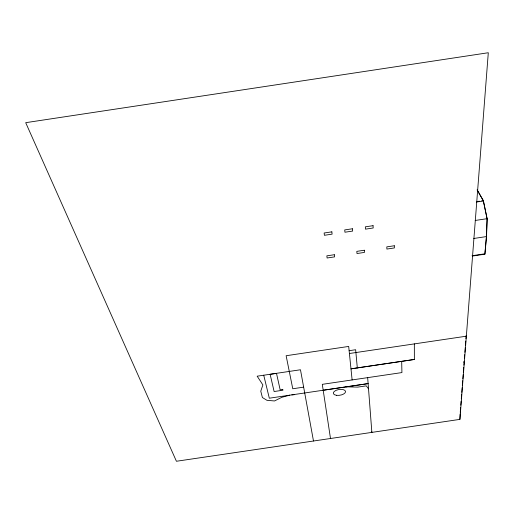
<?xml version="1.0" encoding="UTF-8"?>
<svg xmlns="http://www.w3.org/2000/svg" width="514" height="514" viewBox="0 0 514 514"><rect width="100%" height="100%" fill="white"/><g stroke="black" fill="none" stroke-linecap="round" stroke-linejoin="round"><path stroke-width="0.77" d="M472.308 256.068L484.882 254.192L486.495 236.96L487.182 219.067L483.314 200.588L477.377 190.18M460.133 413.931L459.908 419.379L176.424 461.264L25.7 122.679L488.3 52.736L459.908 419.379M460.255 412.331L460.628 407.531M460.807 405.173L461.122 401.126M461.296 398.877L461.656 394.154M461.797 392.317L462.17 387.517M462.324 385.494L462.69 380.765M462.851 378.715L463.178 374.468M463.345 372.309L463.724 367.381M463.898 365.107L464.206 361.104M464.393 358.701L464.701 354.699M464.887 352.296L465.254 347.496M465.44 345.093L465.748 341.09M465.935 338.687L466.179 335.488L466.352 336.188L349.411 353.504M484.882 254.192L486.398 236.588L487.079 218.688L483.314 200.588L481.746 200.826M289.761 395.17L281.858 397.283L274.495 400.965L266.965 400.31L262.397 397.54L260.771 391.167L262.879 384.941L257.167 376.19L300.472 369.765L313.489 441.012M477.808 201.417L479.382 201.18M476.343 202.034L483.423 200.974L477.088 189.872M475.199 220.467L487.079 218.688L487.182 219.067M473.715 238.483L486.398 236.588L486.495 236.96M472.07 255.715L484.779 253.82M349.128 350.696L355.643 349.726L357.32 367.953M414.361 359.44L350.978 368.846L414.368 359.485L414.342 343.86M303.645 387.151L292.768 388.764L286.131 355.727L348.691 346.43L352.116 379.962M323.19 390.261L368.127 383.598L269.317 398.202L263.727 375.22M291.83 394.861L294.143 394.72M346.031 386.83L357.808 387.113L366.283 385.86L368.525 388.822M463.872 361.747L464.084 362.659M460.371 407.461L460.563 408.328M371.75 431.741L371.866 432.383L367.664 377.61M330.496 438.493L322.297 384.337L401.922 372.579L401.685 361.368M331.858 231.846L324.135 233.003L324.411 235.296L332.108 234.14L331.858 231.846M352.45 228.762L344.727 229.919L344.939 232.219L352.643 231.069L352.45 228.762M373.055 225.678L365.325 226.835L365.48 229.148L373.183 227.991L373.055 225.678M334.344 254.719L326.853 255.837L327.11 257.996L334.582 256.878L334.344 254.719M364.317 250.241L356.825 251.359L356.992 253.53L364.465 252.413L364.317 250.241M394.309 245.756L386.811 246.874L386.888 249.059L394.366 247.941L394.309 245.756M276.506 373.37L270.12 374.314L274.123 391.527L280.336 390.608L276.506 373.37M282.739 389.361L280.927 389.631L281.113 390.492L282.925 390.222L282.739 389.361M336.664 395.33A6.181 2.904 -8.8 0 0 345.556 391.495A6.181 2.904 -8.8 0 0 336.085 390.332A6.181 2.904 -8.8 0 0 336.664 395.33"/></g></svg>
